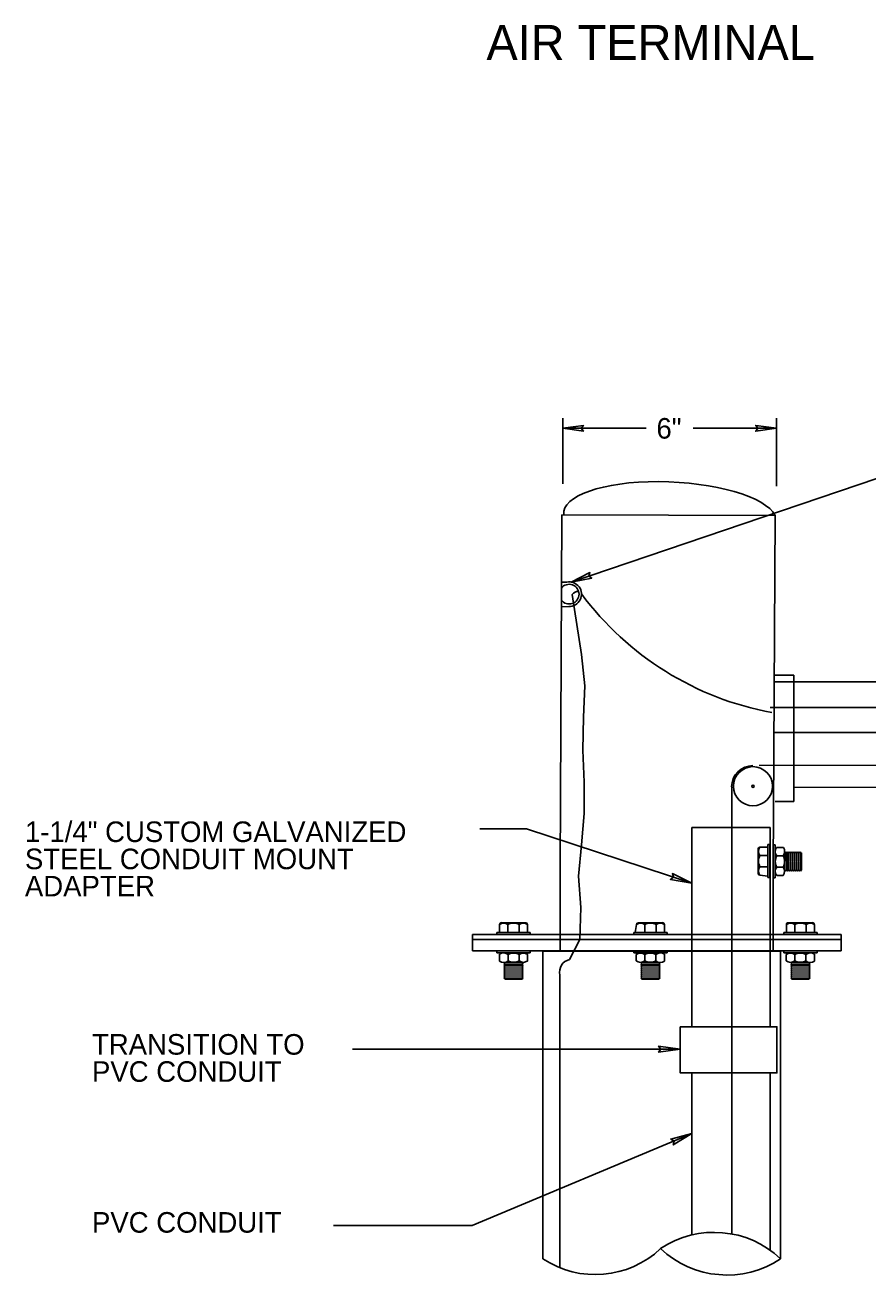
# Model space of a CAD drawing. Extents: x 506709 to 507908, y 495516 to 496176.
# Drawn here: x 507297.1 to 507399.8, y 495829.9 to 495982.2 of the extents above; entities that cross this region are included whole.
import ezdxf

# ---------------------------------------------------------------- set-up
doc = ezdxf.new("R2010")
doc.units = 0
doc.layers.add('1', color=7, linetype='Continuous')

msp = doc.modelspace()

# ---------------------------------------------------------------- linework, layer by layer
at = {"layer": '1'}
for p, q in [((507363.63, 495914.33), (507434.45, 495938.38)), ((507362.59, 495926.31), (507362.59, 495934.32)), ((507388.62, 495926.02), (507388.62, 495934.32)), ((507372.75, 495933.07), (507362.59, 495933.07)), ((507378.46, 495933.07), (507388.62, 495933.07)), ((507362.47, 495922.52), (507362.27, 495879.42)), ((507362.47, 495922.52), (507388.46, 495922.44)), ((507388.46, 495922.44), (507388.21, 495879.42)), ((507363.09, 495914.32), (507362.47, 495914.32)), ((507364.86, 495905.5), (507363.74, 495912.79)), ((507363.33, 495911.34), (507362.47, 495911.3)), ((507363.99, 495911.47), (507363.99, 495911.47)), ((507365.29, 495901.67), (507364.86, 495905.5)), ((507388.35, 495902.97), (507390.74, 495902.97)), ((507390.74, 495902.97), (507390.74, 495887.56)), ((507365.12, 495897.85), (507365.29, 495901.67)), ((507388.34, 495902.16), (507413.03, 495902.16)), ((507417.47, 495899.02), (507387.85, 495899.02)), ((507365.03, 495893.85), (507365.12, 495897.85)), ((507388.37, 495895.99), (507415.52, 495895.99)), ((507365.21, 495889.94), (507365.03, 495893.85)), ((507416.29, 495892.06), (507386.52, 495891.96)), ((507365.21, 495886.11), (507365.21, 495889.94)), ((507383.17, 495889.35), (507383.17, 495834.86)), ((507408.53, 495889.29), (507390.74, 495889.3)), ((507390.74, 495887.56), (507388.46, 495887.56)), ((507364.86, 495882.29), (507365.21, 495886.11)), ((507358.18, 495884.22), (507352.48, 495884.22)), ((507378.33, 495877.6), (507358.18, 495884.22)), ((507378.33, 495884.41), (507387.84, 495884.41)), ((507378.33, 495884.41), (507378.33, 495860.12)), ((507387.84, 495884.41), (507387.84, 495860.12)), ((507364.51, 495878.46), (507364.86, 495882.29)), ((507386.38, 495881.78), (507386.39, 495878.8)), ((507386.6, 495882), (507387.58, 495882)), ((507387.58, 495878.29), (507387.58, 495882.32)), ((507387.58, 495882.32), (507387.83, 495882.32)), ((507387.83, 495882.32), (507387.83, 495878.29)), ((507388.2, 495878.26), (507388.2, 495882.29)), ((507388.2, 495882.29), (507388.45, 495882.29)), ((507388.2, 495881.98), (507388.2, 495878.54)), ((507388.45, 495882.29), (507388.45, 495878.26)), ((507389.46, 495881.98), (507388.62, 495881.98)), ((507389.69, 495881.28), (507389.61, 495881.38)), ((507389.69, 495881.28), (507389.81, 495881.43)), ((507389.81, 495881.43), (507389.85, 495879.09)), ((507389.93, 495881.28), (507389.81, 495881.43)), ((507389.93, 495881.28), (507390.05, 495881.43)), ((507390.05, 495881.43), (507390.09, 495879.09)), ((507390.17, 495881.28), (507390.05, 495881.43)), ((507390.17, 495881.28), (507390.29, 495881.43)), ((507390.29, 495881.43), (507390.33, 495879.09)), ((507390.41, 495881.28), (507390.29, 495881.43)), ((507390.41, 495881.28), (507390.53, 495881.43)), ((507390.53, 495881.43), (507390.57, 495879.09)), ((507390.65, 495881.28), (507390.53, 495881.43)), ((507390.65, 495881.28), (507390.77, 495881.43)), ((507390.77, 495881.43), (507390.81, 495879.09)), ((507390.89, 495881.28), (507390.77, 495881.43)), ((507390.89, 495881.28), (507391.01, 495881.43)), ((507391.01, 495881.43), (507391.05, 495879.09)), ((507391.13, 495881.28), (507391.01, 495881.43)), ((507391.13, 495881.28), (507391.25, 495881.43)), ((507391.25, 495881.43), (507391.29, 495879.09)), ((507391.37, 495881.28), (507391.25, 495881.43)), ((507391.37, 495881.28), (507391.49, 495881.43)), ((507391.49, 495881.43), (507391.53, 495879.09)), ((507391.61, 495881.28), (507391.49, 495881.43)), ((507386.6, 495880.98), (507387.58, 495880.98)), ((507389.42, 495880.94), (507388.65, 495880.94)), ((507389.6, 495881.36), (507389.6, 495879.09)), ((507389.97, 495879.24), (507389.93, 495881.28)), ((507391.61, 495881.28), (507391.65, 495881.33)), ((507391.65, 495879.24), (507391.61, 495881.28)), ((507391.65, 495879.24), (507391.65, 495881.33)), ((507362.27, 495879.42), (507362.27, 495869.33)), ((507364.77, 495874.64), (507364.51, 495878.46)), ((507386.6, 495879.62), (507387.58, 495879.62)), ((507386.61, 495878.59), (507387.58, 495878.45)), ((507388.21, 495879.42), (507388.22, 495869.34)), ((507389.42, 495879.58), (507388.65, 495879.58)), ((507389.42, 495878.54), (507388.66, 495878.54)), ((507389.6, 495879.09), (507389.72, 495879.24)), ((507389.85, 495879.09), (507389.72, 495879.24)), ((507389.85, 495879.09), (507389.97, 495879.24)), ((507390.09, 495879.09), (507389.97, 495879.24)), ((507390.09, 495879.09), (507390.21, 495879.24)), ((507390.33, 495879.09), (507390.21, 495879.24)), ((507390.33, 495879.09), (507390.45, 495879.24)), ((507390.57, 495879.09), (507390.45, 495879.24)), ((507390.57, 495879.09), (507390.69, 495879.24)), ((507390.81, 495879.09), (507390.69, 495879.24)), ((507390.81, 495879.09), (507390.93, 495879.24)), ((507391.05, 495879.09), (507390.93, 495879.24)), ((507391.05, 495879.09), (507391.17, 495879.24)), ((507391.29, 495879.09), (507391.17, 495879.24)), ((507391.29, 495879.09), (507391.41, 495879.24)), ((507391.53, 495879.09), (507391.41, 495879.24)), ((507391.53, 495879.09), (507391.65, 495879.24)), ((507387.83, 495878.29), (507387.58, 495878.29)), ((507388.45, 495878.26), (507388.2, 495878.26)), ((507364.66, 495870.73), (507364.77, 495874.64)), ((507354.89, 495872.58), (507354.89, 495871.6)), ((507355.11, 495872.8), (507358.08, 495872.8)), ((507355.91, 495872.58), (507355.91, 495871.6)), ((507357.27, 495872.58), (507357.27, 495871.6)), ((507358.29, 495872.58), (507358.29, 495871.6)), ((507371.56, 495872.57), (507371.42, 495871.6)), ((507374.75, 495872.8), (507371.78, 495872.8)), ((507372.59, 495872.58), (507372.59, 495871.6)), ((507373.95, 495872.58), (507373.95, 495871.6)), ((507374.97, 495872.58), (507374.97, 495871.6)), ((507389.84, 495872.58), (507389.84, 495871.6)), ((507393.02, 495872.8), (507390.04, 495872.8)), ((507390.86, 495872.58), (507390.86, 495871.6)), ((507392.22, 495872.58), (507392.22, 495871.6)), ((507393.24, 495872.58), (507393.24, 495871.6)), ((507351.61, 495871.36), (507365.51, 495871.36)), ((507351.61, 495871.36), (507351.61, 495869.36)), ((507351.61, 495870.73), (507366.43, 495870.73)), ((507358.6, 495871.6), (507354.57, 495871.6)), ((507354.57, 495871.6), (507354.57, 495871.36)), ((507354.57, 495871.36), (507358.6, 495871.36)), ((507358.6, 495871.36), (507358.6, 495871.6)), ((507364.66, 495870.73), (507363.41, 495868.32)), ((507374.64, 495871.36), (507364.66, 495871.36)), ((507383.45, 495870.73), (507364.66, 495870.73)), ((507371.26, 495871.36), (507371.26, 495871.6)), ((507371.26, 495871.6), (507375.29, 495871.6)), ((507375.29, 495871.36), (507371.26, 495871.36)), ((507396.52, 495871.36), (507374.97, 495871.36)), ((507375.29, 495871.6), (507375.29, 495871.36)), ((507396.52, 495870.73), (507383, 495870.73)), ((507389.53, 495871.36), (507389.53, 495871.6)), ((507389.53, 495871.6), (507393.56, 495871.6)), ((507393.56, 495871.36), (507389.53, 495871.36)), ((507393.56, 495871.6), (507393.56, 495871.36)), ((507396.52, 495871.36), (507396.52, 495869.36)), ((507351.61, 495869.36), (507366.55, 495869.36)), ((507358.6, 495869.36), (507354.57, 495869.36)), ((507354.57, 495869.36), (507354.57, 495869.12)), ((507354.88, 495869.36), (507358.31, 495869.36)), ((507358.6, 495869.12), (507358.6, 495869.36)), ((507360.15, 495831.84), (507360.15, 495869.34)), ((507360.15, 495869.33), (507389.13, 495869.34)), ((507374.64, 495869.36), (507364.66, 495869.36)), ((507371.26, 495869.12), (507371.26, 495869.36)), ((507371.26, 495869.36), (507375.29, 495869.36)), ((507374.98, 495869.36), (507371.55, 495869.36)), ((507396.52, 495869.36), (507374.64, 495869.36)), ((507375.29, 495869.36), (507375.29, 495869.12)), ((507389.13, 495831.84), (507389.13, 495869.34)), ((507389.53, 495869.12), (507389.53, 495869.36)), ((507389.53, 495869.36), (507393.56, 495869.36)), ((507393.25, 495869.36), (507389.81, 495869.36)), ((507393.56, 495869.36), (507393.56, 495869.12)), ((507354.57, 495869.12), (507358.6, 495869.12)), ((507354.88, 495868.11), (507354.88, 495868.95)), ((507355.58, 495867.88), (507355.42, 495867.76)), ((507355.42, 495867.76), (507357.77, 495867.72)), ((507355.58, 495867.64), (507355.42, 495867.76)), ((507355.58, 495867.88), (507355.47, 495867.96)), ((507355.49, 495867.96), (507357.77, 495867.96)), ((507355.92, 495868.15), (507355.92, 495868.92)), ((507357.27, 495868.15), (507357.27, 495868.92)), ((507357.77, 495867.96), (507357.62, 495867.84)), ((507357.77, 495867.72), (507357.62, 495867.84)), ((507357.77, 495867.72), (507357.62, 495867.6)), ((507358.31, 495868.15), (507358.31, 495868.91)), ((507375.29, 495869.12), (507371.26, 495869.12)), ((507371.55, 495868.15), (507371.55, 495868.91)), ((507374.37, 495867.96), (507372.09, 495867.96)), ((507372.09, 495867.96), (507372.24, 495867.84)), ((507372.09, 495867.72), (507372.24, 495867.84)), ((507374.44, 495867.76), (507372.09, 495867.72)), ((507372.09, 495867.72), (507372.24, 495867.6)), ((507372.59, 495868.15), (507372.59, 495868.92)), ((507373.94, 495868.15), (507373.94, 495868.92)), ((507374.28, 495867.88), (507374.38, 495867.96)), ((507374.28, 495867.88), (507374.44, 495867.76)), ((507374.28, 495867.64), (507374.44, 495867.76)), ((507374.98, 495868.11), (507374.98, 495868.95)), ((507393.56, 495869.12), (507389.53, 495869.12)), ((507389.81, 495868.15), (507389.81, 495868.91)), ((507392.64, 495867.96), (507390.36, 495867.96)), ((507390.36, 495867.96), (507390.51, 495867.84)), ((507390.36, 495867.72), (507390.51, 495867.84)), ((507392.71, 495867.76), (507390.36, 495867.72)), ((507390.36, 495867.72), (507390.51, 495867.6)), ((507390.85, 495868.15), (507390.85, 495868.92)), ((507392.21, 495868.15), (507392.21, 495868.92)), ((507392.55, 495867.88), (507392.65, 495867.96)), ((507392.55, 495867.88), (507392.71, 495867.76)), ((507392.55, 495867.64), (507392.71, 495867.76)), ((507393.25, 495868.11), (507393.25, 495868.95)), ((507355.58, 495867.64), (507355.42, 495867.52)), ((507355.42, 495867.52), (507357.77, 495867.48)), ((507355.58, 495867.4), (507355.42, 495867.52)), ((507355.58, 495867.4), (507355.42, 495867.28)), ((507355.42, 495867.28), (507357.77, 495867.24)), ((507355.58, 495867.16), (507355.42, 495867.28)), ((507355.58, 495867.16), (507355.42, 495867.04)), ((507355.42, 495867.04), (507357.77, 495867)), ((507355.58, 495866.92), (507355.42, 495867.04)), ((507355.58, 495866.92), (507355.42, 495866.8)), ((507355.42, 495866.8), (507357.77, 495866.76)), ((507355.58, 495866.68), (507355.42, 495866.8)), ((507355.58, 495866.68), (507355.42, 495866.56)), ((507355.42, 495866.56), (507357.77, 495866.52)), ((507355.58, 495866.44), (507355.42, 495866.56)), ((507355.58, 495866.44), (507355.42, 495866.32)), ((507355.42, 495866.32), (507357.77, 495866.28)), ((507355.58, 495866.2), (507355.42, 495866.32)), ((507355.58, 495866.2), (507355.42, 495866.08)), ((507357.62, 495867.6), (507355.58, 495867.64)), ((507357.77, 495867.48), (507357.62, 495867.6)), ((507357.77, 495867.48), (507357.62, 495867.36)), ((507357.77, 495867.24), (507357.62, 495867.36)), ((507357.77, 495867.24), (507357.62, 495867.12)), ((507357.77, 495867), (507357.62, 495867.12)), ((507357.77, 495867), (507357.62, 495866.88)), ((507357.77, 495866.76), (507357.62, 495866.88)), ((507357.77, 495866.76), (507357.62, 495866.64)), ((507357.77, 495866.52), (507357.62, 495866.64)), ((507357.77, 495866.52), (507357.62, 495866.4)), ((507357.77, 495866.28), (507357.62, 495866.4)), ((507357.77, 495866.28), (507357.62, 495866.16)), ((507357.77, 495866.04), (507357.62, 495866.16)), ((507362.24, 495866.41), (507362.24, 495830.73)), ((507372.09, 495867.48), (507372.24, 495867.6)), ((507374.44, 495867.52), (507372.09, 495867.48)), ((507372.09, 495867.48), (507372.24, 495867.36)), ((507372.09, 495867.24), (507372.24, 495867.36)), ((507374.44, 495867.28), (507372.09, 495867.24)), ((507372.09, 495867.24), (507372.24, 495867.12)), ((507372.09, 495867), (507372.24, 495867.12)), ((507374.44, 495867.04), (507372.09, 495867)), ((507372.09, 495867), (507372.24, 495866.88)), ((507372.09, 495866.76), (507372.24, 495866.88)), ((507374.44, 495866.8), (507372.09, 495866.76)), ((507372.09, 495866.76), (507372.24, 495866.64)), ((507372.09, 495866.52), (507372.24, 495866.64)), ((507374.44, 495866.56), (507372.09, 495866.52)), ((507372.09, 495866.52), (507372.24, 495866.4)), ((507372.09, 495866.28), (507372.24, 495866.4)), ((507374.44, 495866.32), (507372.09, 495866.28)), ((507372.09, 495866.28), (507372.24, 495866.16)), ((507372.09, 495866.04), (507372.24, 495866.16)), ((507372.24, 495867.6), (507374.28, 495867.64)), ((507374.28, 495867.64), (507374.44, 495867.52)), ((507374.28, 495867.4), (507374.44, 495867.52)), ((507374.28, 495867.4), (507374.44, 495867.28)), ((507374.28, 495867.16), (507374.44, 495867.28)), ((507374.28, 495867.16), (507374.44, 495867.04)), ((507374.28, 495866.92), (507374.44, 495867.04)), ((507374.28, 495866.92), (507374.44, 495866.8)), ((507374.28, 495866.68), (507374.44, 495866.8)), ((507374.28, 495866.68), (507374.44, 495866.56)), ((507374.28, 495866.44), (507374.44, 495866.56)), ((507374.28, 495866.44), (507374.44, 495866.32)), ((507374.28, 495866.2), (507374.44, 495866.32)), ((507374.28, 495866.2), (507374.44, 495866.08)), ((507390.36, 495867.48), (507390.51, 495867.6)), ((507392.71, 495867.52), (507390.36, 495867.48)), ((507390.36, 495867.48), (507390.51, 495867.36)), ((507390.36, 495867.24), (507390.51, 495867.36)), ((507392.71, 495867.28), (507390.36, 495867.24)), ((507390.36, 495867.24), (507390.51, 495867.12)), ((507390.36, 495867), (507390.51, 495867.12)), ((507392.71, 495867.04), (507390.36, 495867)), ((507390.36, 495867), (507390.51, 495866.88)), ((507390.36, 495866.76), (507390.51, 495866.88)), ((507392.71, 495866.8), (507390.36, 495866.76)), ((507390.36, 495866.76), (507390.51, 495866.64)), ((507390.36, 495866.52), (507390.51, 495866.64)), ((507392.71, 495866.56), (507390.36, 495866.52)), ((507390.36, 495866.52), (507390.51, 495866.4)), ((507390.36, 495866.28), (507390.51, 495866.4)), ((507392.71, 495866.32), (507390.36, 495866.28)), ((507390.36, 495866.28), (507390.51, 495866.16)), ((507390.36, 495866.04), (507390.51, 495866.16)), ((507390.51, 495867.6), (507392.55, 495867.64)), ((507392.55, 495867.64), (507392.71, 495867.52)), ((507392.55, 495867.4), (507392.71, 495867.52)), ((507392.55, 495867.4), (507392.71, 495867.28)), ((507392.55, 495867.16), (507392.71, 495867.28)), ((507392.55, 495867.16), (507392.71, 495867.04)), ((507392.55, 495866.92), (507392.71, 495867.04)), ((507392.55, 495866.92), (507392.71, 495866.8)), ((507392.55, 495866.68), (507392.71, 495866.8)), ((507392.55, 495866.68), (507392.71, 495866.56)), ((507392.55, 495866.44), (507392.71, 495866.56)), ((507392.55, 495866.44), (507392.71, 495866.32)), ((507392.55, 495866.2), (507392.71, 495866.32)), ((507392.55, 495866.2), (507392.71, 495866.08)), ((507355.42, 495866.08), (507357.77, 495866.04)), ((507355.58, 495865.95), (507355.42, 495866.08)), ((507355.58, 495865.95), (507355.53, 495865.92)), ((507357.62, 495865.92), (507355.53, 495865.92)), ((507357.62, 495865.92), (507355.58, 495865.95)), ((507357.77, 495866.04), (507357.62, 495865.92)), ((507374.44, 495866.08), (507372.09, 495866.04)), ((507372.09, 495866.04), (507372.24, 495865.92)), ((507372.24, 495865.92), (507374.28, 495865.95)), ((507372.24, 495865.92), (507374.33, 495865.92)), ((507374.28, 495865.95), (507374.44, 495866.08)), ((507374.28, 495865.95), (507374.33, 495865.92)), ((507392.71, 495866.08), (507390.36, 495866.04)), ((507390.36, 495866.04), (507390.51, 495865.92)), ((507390.51, 495865.92), (507392.55, 495865.95)), ((507390.51, 495865.92), (507392.6, 495865.92)), ((507392.55, 495865.95), (507392.71, 495866.08)), ((507392.55, 495865.95), (507392.6, 495865.92)), ((507376.9, 495857.38), (507336.97, 495857.38)), ((507360.15, 495854.5), (507360.15, 495850.55)), ((507378.33, 495854.49), (507378.33, 495834.73)), ((507387.84, 495854.49), (507387.84, 495832.9)), ((507378.33, 495847.08), (507351.57, 495835.87)), ((507362.24, 495839.46), (507362.24, 495837.69)), ((507351.57, 495835.87), (507334.65, 495835.87))]:
    msp.add_line(p, q, dxfattribs=at)
for points in [[(507362.59, 495933.07), (507365.11, 495932.71), (507364.84, 495933.07), (507365.11, 495933.42)], [(507362.59, 495933.07), (507365.11, 495932.71), (507364.84, 495933.07), (507365.11, 495933.42)], [(507388.62, 495933.07), (507386.1, 495933.42), (507386.37, 495933.07), (507386.1, 495932.71)], [(507363.63, 495914.33), (507366.12, 495914.8), (507365.75, 495915.05), (507365.89, 495915.48)], [(507378.33, 495877.6), (507375.94, 495878.78), (507376.09, 495878.34), (507375.7, 495878.07)], [(507378.33, 495877.6), (507375.94, 495878.78), (507376.09, 495878.34), (507375.7, 495878.07)], [(507376.9, 495860.12), (507388.67, 495860.12), (507388.67, 495854.49), (507376.9, 495854.49)], [(507376.9, 495857.38), (507374.26, 495857.75), (507374.54, 495857.38), (507374.26, 495857)], [(507376.9, 495857.38), (507374.26, 495857.75), (507374.54, 495857.38), (507374.26, 495857)], [(507378.33, 495847.08), (507375.75, 495846.41), (507376.15, 495846.17), (507376.04, 495845.71)], [(507378.33, 495847.08), (507375.75, 495846.41), (507376.15, 495846.17), (507376.04, 495845.71)]]:
    msp.add_lwpolyline(points, close=True, dxfattribs=at)
for radius in [2.39, 0.132]:
    msp.add_circle((507385.76, 495889.43), radius, dxfattribs=at)
for centre, radius, start, end in [((507363.37, 495912.85), 1.2, 217.4052, 142.0649), ((507363.37, 495912.85), 1.5, 268.4157, 100.6799), ((507394.81, 495935.06), 37.26, 216.5525, 259.5662), ((507385.76, 495889.35), 2.6, 90, 180), ((507386.6, 495881.78), 0.212, 90, 180.0504), ((507387.28, 495881.49), 0.849, 143.0075, 216.6024), ((507389.33, 495881.48), 0.866, 144.7818, 218.5216), ((507388.75, 495881.48), 0.866, 321.4784, 35.2182), ((507387.88, 495880.3), 1.44, 151.7845, 208.0312), ((507389.92, 495880.26), 1.44, 151.7267, 207.8717), ((507388.16, 495880.26), 1.44, 332.1283, 28.2733), ((507386.6, 495878.8), 0.212, 180.0504, 270), ((507387.28, 495879.11), 0.849, 143.0527, 217.3272), ((507389.32, 495879.07), 0.846, 142.5722, 218.2541), ((507388.76, 495879.07), 0.846, 321.7459, 37.4278), ((507355.11, 495872.59), 0.212, 89.9496, 180), ((507355.4, 495871.9), 0.849, 53.3976, 126.9925), ((507356.59, 495871.31), 1.44, 61.9688, 118.2155), ((507357.78, 495871.9), 0.849, 52.6728, 126.9473), ((507358.08, 495872.58), 0.212, 360, 89.9496), ((507371.78, 495872.58), 0.212, 90.0504, 180), ((507372.08, 495871.9), 0.849, 53.0527, 127.3272), ((507373.27, 495871.31), 1.44, 61.7845, 118.0312), ((507374.46, 495871.9), 0.849, 53.0075, 126.6024), ((507374.75, 495872.59), 0.212, 0, 90.0504), ((507390.04, 495872.58), 0.212, 90.0504, 182.2363), ((507390.35, 495871.9), 0.849, 53.0527, 127.3272), ((507391.54, 495871.31), 1.44, 61.7845, 118.0312), ((507392.73, 495871.9), 0.849, 53.0075, 126.6024), ((507393.02, 495872.59), 0.212, 358.6508, 90.0504), ((507355.38, 495868.24), 0.866, 51.4784, 125.2182), ((507355.38, 495868.82), 0.866, 234.7818, 308.5216), ((507356.6, 495867.65), 1.44, 62.1283, 118.2733), ((507356.6, 495869.41), 1.44, 241.7267, 297.8717), ((507357.79, 495868.25), 0.846, 51.7459, 127.4278), ((507357.79, 495868.81), 0.846, 232.5722, 308.2541), ((507363.78, 495866.78), 1.58, 103.6177, 193.6177), ((507372.07, 495868.25), 0.846, 52.5722, 128.2541), ((507372.07, 495868.81), 0.846, 231.7459, 307.4278), ((507373.26, 495867.65), 1.44, 61.7267, 117.8717), ((507373.26, 495869.41), 1.44, 242.1283, 298.2733), ((507374.48, 495868.24), 0.866, 54.7818, 128.5216), ((507374.48, 495868.82), 0.866, 231.4784, 305.2182), ((507390.34, 495868.25), 0.846, 52.5722, 128.2541), ((507390.34, 495868.81), 0.846, 231.7459, 307.4278), ((507391.53, 495867.65), 1.44, 61.7267, 117.8717), ((507391.53, 495869.41), 1.44, 242.1283, 298.2733), ((507392.75, 495868.24), 0.866, 54.7818, 128.5216), ((507392.75, 495868.82), 0.866, 231.4784, 305.2182), ((507381.05, 495823.28), 11.77, 46.6396, 123.7618), ((507366.56, 495841.46), 11.56, 236.3252, 313.4473), ((507382.59, 495841.62), 11.77, 226.6396, 303.7618)]:
    msp.add_arc(centre, radius, start, end, dxfattribs=at)
msp.add_ellipse((507375.69, 495922.2), major_axis=(-12.98, 0.59), ratio=0.333333, start_param=3.333043, end_param=6.342797, dxfattribs=at)
msp.add_spline([(507364.54, 495913.11), (507364.44, 495913.16), (507363.74, 495912.79)], degree=3, dxfattribs=at)

# ---------------------------------------------------------------- texts
for s, height, p in [('AIR TERMINAL', 4.2731, (507353.29, 495977.96)), ('6"', 2.508, (507374, 495931.81))]:
    msp.add_text(s, height=height, dxfattribs=at).set_placement(p)
for s, height, p in [('1-1/4" CUSTOM GALVANIZED', 2.5078, (507297.07, 495882.63)), ('STEEL CONDUIT MOUNT ', 2.5078, (507297.07, 495879.32)), ('ADAPTER', 2.508, (507297.07, 495876)), ('TRANSITION TO ', 2.5078, (507305.24, 495856.71)), ('PVC CONDUIT', 2.5078, (507305.24, 495853.4)), ('PVC CONDUIT', 2.5078, (507305.24, 495835.01))]:
    msp.add_text(s, height=height, rotation=360, dxfattribs=at).set_placement(p)

doc.saveas('drawing.dxf')
